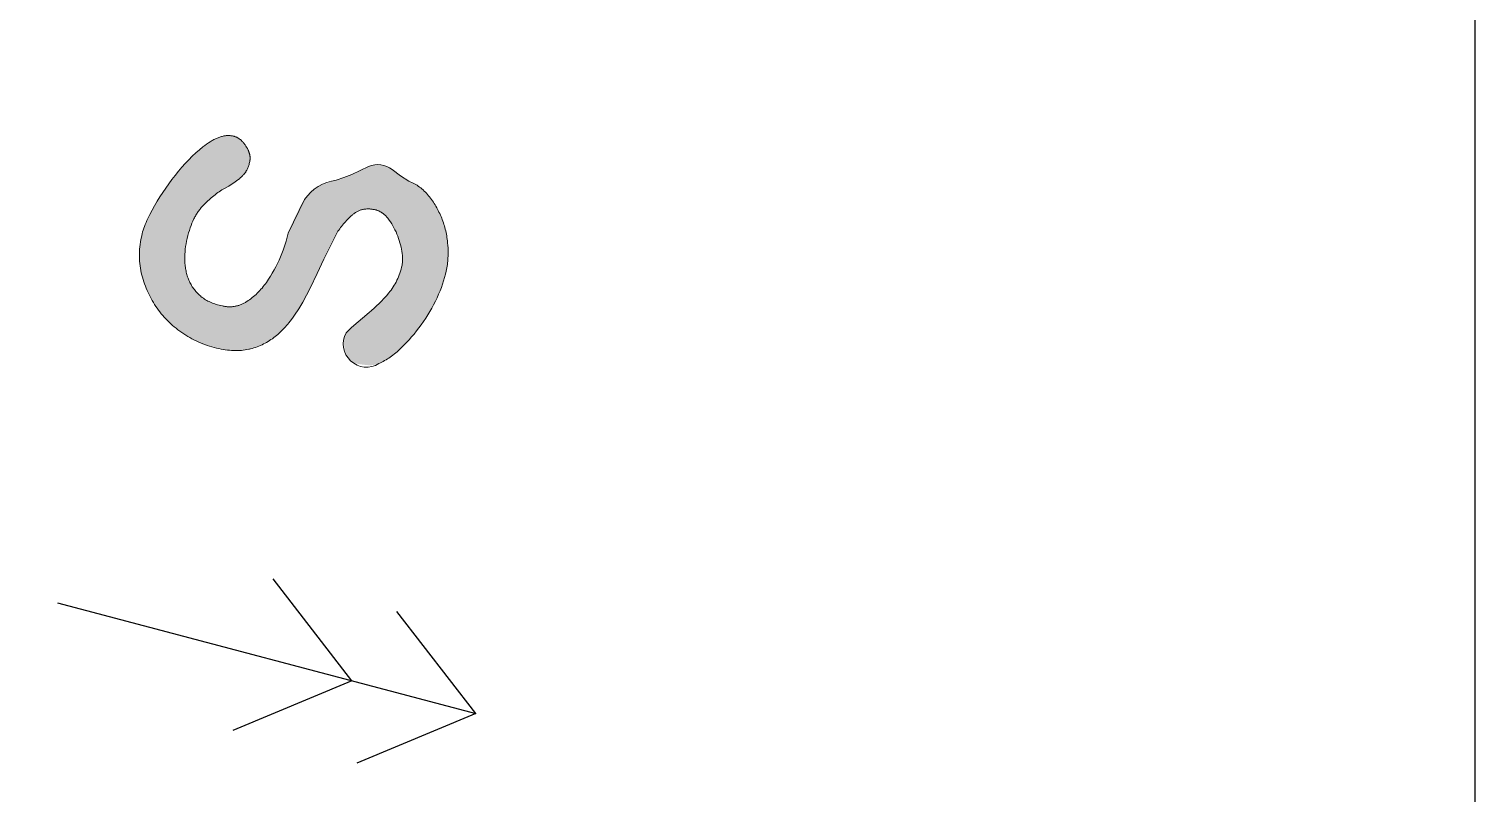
# Model space of a CAD drawing. Header units: millimetres. Extents: x 0 to 771, y -1 to 432.
# Drawn here: x 427.25 to 452.95, y 79.05 to 92.63 of the extents above; entities that cross this region are included whole.
import ezdxf

# ---------------------------------------------------------------- set-up
doc = ezdxf.new("R2010")
doc.units = ezdxf.units.MM
doc.header["$MEASUREMENT"] = 0
doc.layers.add('DEFAULT', color=4, linetype='Continuous', true_color=0x00ffff)
doc.layers.add('LAYER E', color=7, linetype='Continuous', true_color=0x000000)

msp = doc.modelspace()

# ---------------------------------------------------------------- hatches: boundary and pattern name
at = {"layer": 'DEFAULT', "true_color": 0x000000, "extrusion": (0, 0, -1)}
msp.add_hatch(color=178, dxfattribs=at).paths.add_polyline_path([(-429.998, 87.205), (-429.962, 87.229), (-429.928, 87.254), (-429.894, 87.279), (-429.861, 87.305), (-429.829, 87.331), (-429.798, 87.358), (-429.767, 87.386), (-429.737, 87.414), (-429.708, 87.443), (-429.68, 87.472), (-429.652, 87.502), (-429.625, 87.533), (-429.599, 87.564), (-429.574, 87.596), (-429.549, 87.628), (-429.525, 87.661), (-429.502, 87.695), (-429.48, 87.729), (-429.459, 87.763), (-429.438, 87.798), (-429.418, 87.834), (-429.399, 87.869), (-429.381, 87.906), (-429.363, 87.942), (-429.347, 87.98), (-429.331, 88.017), (-429.316, 88.055), (-429.302, 88.094), (-429.289, 88.133), (-429.276, 88.172), (-429.264, 88.212), (-429.254, 88.252), (-429.244, 88.293), (-429.235, 88.333), (-429.228, 88.374), (-429.222, 88.416), (-429.217, 88.457), (-429.213, 88.499), (-429.211, 88.541), (-429.209, 88.583), (-429.209, 88.625), (-429.211, 88.668), (-429.213, 88.71), (-429.217, 88.753), (-429.222, 88.797), (-429.228, 88.84), (-429.236, 88.883), (-429.245, 88.927), (-429.252, 88.957), (-429.259, 88.987), (-429.268, 89.018), (-429.278, 89.05), (-429.289, 89.082), (-429.301, 89.115), (-429.314, 89.149), (-429.328, 89.183), (-429.344, 89.219), (-429.36, 89.254), (-429.396, 89.328), (-429.435, 89.404), (-429.48, 89.483), (-429.527, 89.563), (-429.576, 89.642), (-429.626, 89.72), (-429.678, 89.797), (-429.732, 89.874), (-429.788, 89.949), (-429.845, 90.023), (-429.905, 90.097), (-429.965, 90.168), (-430.026, 90.236), (-430.087, 90.301), (-430.149, 90.363), (-430.212, 90.421), (-430.276, 90.477), (-430.34, 90.529), (-430.372, 90.553), (-430.405, 90.578), (-430.437, 90.6), (-430.469, 90.621), (-430.485, 90.631), (-430.501, 90.64), (-430.517, 90.649), (-430.532, 90.658), (-430.548, 90.665), (-430.563, 90.673), (-430.578, 90.68), (-430.594, 90.687), (-430.609, 90.693), (-430.624, 90.698), (-430.638, 90.703), (-430.653, 90.708), (-430.668, 90.712), (-430.683, 90.716), (-430.697, 90.72), (-430.711, 90.723), (-430.726, 90.725), (-430.74, 90.727), (-430.754, 90.729), (-430.768, 90.73), (-430.782, 90.73), (-430.796, 90.73), (-430.809, 90.73), (-430.823, 90.729), (-430.837, 90.728), (-430.85, 90.726), (-430.863, 90.724), (-430.877, 90.722), (-430.885, 90.72), (-430.893, 90.718), (-430.9, 90.716), (-430.908, 90.713), (-430.916, 90.71), (-430.924, 90.707), (-430.931, 90.704), (-430.939, 90.7), (-430.946, 90.697), (-430.954, 90.693), (-430.961, 90.688), (-430.969, 90.684), (-430.976, 90.679), (-430.983, 90.674), (-430.99, 90.669), (-430.997, 90.664), (-431.004, 90.658), (-431.011, 90.652), (-431.018, 90.646), (-431.025, 90.64), (-431.032, 90.633), (-431.039, 90.626), (-431.045, 90.619), (-431.052, 90.612), (-431.058, 90.604), (-431.065, 90.597), (-431.071, 90.589), (-431.077, 90.58), (-431.084, 90.572), (-431.09, 90.563), (-431.102, 90.545), (-431.114, 90.526), (-431.119, 90.517), (-431.124, 90.508), (-431.129, 90.499), (-431.134, 90.49), (-431.139, 90.481), (-431.143, 90.472), (-431.147, 90.463), (-431.151, 90.454), (-431.154, 90.445), (-431.157, 90.436), (-431.16, 90.427), (-431.163, 90.418), (-431.166, 90.41), (-431.168, 90.401), (-431.17, 90.392), (-431.172, 90.384), (-431.173, 90.375), (-431.175, 90.366), (-431.176, 90.358), (-431.176, 90.349), (-431.177, 90.341), (-431.177, 90.333), (-431.177, 90.324), (-431.177, 90.316), (-431.177, 90.308), (-431.176, 90.299), (-431.175, 90.291), (-431.174, 90.283), (-431.173, 90.275), (-431.171, 90.267), (-431.167, 90.25), (-431.163, 90.233), (-431.159, 90.216), (-431.154, 90.2), (-431.148, 90.185), (-431.143, 90.17), (-431.137, 90.155), (-431.131, 90.141), (-431.124, 90.127), (-431.117, 90.114), (-431.114, 90.108), (-431.11, 90.101), (-431.106, 90.095), (-431.102, 90.089), (-431.099, 90.083), (-431.095, 90.077), (-431.09, 90.071), (-431.086, 90.066), (-431.082, 90.06), (-431.078, 90.055), (-431.073, 90.049), (-431.069, 90.044), (-431.06, 90.034), (-431.05, 90.024), (-431.04, 90.013), (-431.03, 90.003), (-431.019, 89.993), (-431.008, 89.983), (-430.986, 89.964), (-430.962, 89.944), (-430.936, 89.925), (-430.91, 89.906), (-430.797, 89.833), (-430.786, 89.826), (-430.775, 89.819), (-430.763, 89.812), (-430.751, 89.806), (-430.739, 89.799), (-430.726, 89.793), (-430.7, 89.78), (-430.675, 89.765), (-430.651, 89.749), (-430.627, 89.733), (-430.603, 89.716), (-430.579, 89.699), (-430.555, 89.68), (-430.531, 89.661), (-430.507, 89.642), (-430.483, 89.622), (-430.46, 89.601), (-430.413, 89.558), (-430.366, 89.512), (-430.32, 89.463), (-430.309, 89.45), (-430.298, 89.437), (-430.287, 89.424), (-430.276, 89.41), (-430.265, 89.395), (-430.255, 89.381), (-430.245, 89.366), (-430.234, 89.35), (-430.225, 89.334), (-430.215, 89.318), (-430.205, 89.301), (-430.196, 89.284), (-430.187, 89.266), (-430.178, 89.248), (-430.161, 89.211), (-430.144, 89.172), (-430.128, 89.131), (-430.113, 89.089), (-430.099, 89.045), (-430.085, 89), (-430.073, 88.953), (-430.061, 88.904), (-430.049, 88.853), (-430.04, 88.807), (-430.032, 88.76), (-430.026, 88.713), (-430.022, 88.667), (-430.019, 88.62), (-430.017, 88.573), (-430.017, 88.527), (-430.019, 88.48), (-430.02, 88.457), (-430.022, 88.435), (-430.024, 88.412), (-430.027, 88.389), (-430.03, 88.367), (-430.034, 88.345), (-430.039, 88.324), (-430.043, 88.302), (-430.049, 88.281), (-430.054, 88.26), (-430.061, 88.239), (-430.067, 88.219), (-430.074, 88.198), (-430.082, 88.178), (-430.09, 88.159), (-430.099, 88.139), (-430.108, 88.12), (-430.118, 88.101), (-430.128, 88.082), (-430.138, 88.064), (-430.15, 88.045), (-430.162, 88.028), (-430.174, 88.01), (-430.187, 87.993), (-430.2, 87.976), (-430.214, 87.96), (-430.229, 87.944), (-430.244, 87.928), (-430.26, 87.912), (-430.276, 87.897), (-430.293, 87.882), (-430.31, 87.867), (-430.319, 87.86), (-430.328, 87.853), (-430.337, 87.846), (-430.347, 87.839), (-430.356, 87.833), (-430.366, 87.826), (-430.386, 87.814), (-430.407, 87.801), (-430.429, 87.79), (-430.451, 87.779), (-430.474, 87.768), (-430.498, 87.758), (-430.522, 87.748), (-430.548, 87.739), (-430.574, 87.731), (-430.6, 87.723), (-430.628, 87.715), (-430.656, 87.708), (-430.685, 87.702), (-430.7, 87.699), (-430.714, 87.696), (-430.729, 87.694), (-430.743, 87.692), (-430.757, 87.69), (-430.772, 87.689), (-430.786, 87.688), (-430.8, 87.688), (-430.814, 87.688), (-430.828, 87.688), (-430.842, 87.688), (-430.856, 87.689), (-430.869, 87.69), (-430.883, 87.692), (-430.897, 87.694), (-430.91, 87.696), (-430.924, 87.699), (-430.937, 87.702), (-430.951, 87.705), (-430.964, 87.709), (-430.977, 87.713), (-430.99, 87.717), (-431.003, 87.722), (-431.016, 87.727), (-431.029, 87.733), (-431.042, 87.738), (-431.055, 87.745), (-431.068, 87.751), (-431.081, 87.758), (-431.093, 87.765), (-431.106, 87.773), (-431.118, 87.781), (-431.143, 87.797), (-431.167, 87.814), (-431.191, 87.832), (-431.215, 87.85), (-431.238, 87.869), (-431.26, 87.889), (-431.283, 87.909), (-431.305, 87.931), (-431.326, 87.952), (-431.348, 87.975), (-431.368, 87.998), (-431.389, 88.021), (-431.409, 88.046), (-431.428, 88.07), (-431.448, 88.096), (-431.467, 88.122), (-431.503, 88.176), (-431.538, 88.231), (-431.572, 88.286), (-431.604, 88.343), (-431.634, 88.4), (-431.663, 88.458), (-431.691, 88.517), (-431.717, 88.577), (-431.763, 88.694), (-431.783, 88.749), (-431.802, 88.802), (-431.818, 88.854), (-431.832, 88.903), (-431.844, 88.95), (-431.855, 88.994), (-431.856, 88.999), (-431.857, 89.004), (-431.859, 89.009), (-431.86, 89.015), (-431.864, 89.028), (-431.87, 89.042), (-431.882, 89.075), (-431.899, 89.114), (-431.98, 89.292), (-432.066, 89.47), (-432.087, 89.509), (-432.097, 89.526), (-432.106, 89.542), (-432.116, 89.557), (-432.125, 89.571), (-432.133, 89.583), (-432.138, 89.589), (-432.142, 89.595), (-432.158, 89.617), (-432.173, 89.638), (-432.189, 89.658), (-432.204, 89.677), (-432.22, 89.695), (-432.236, 89.713), (-432.251, 89.729), (-432.267, 89.744), (-432.275, 89.751), (-432.283, 89.758), (-432.291, 89.765), (-432.299, 89.771), (-432.307, 89.777), (-432.315, 89.783), (-432.322, 89.789), (-432.33, 89.794), (-432.338, 89.799), (-432.346, 89.804), (-432.354, 89.809), (-432.362, 89.813), (-432.37, 89.817), (-432.378, 89.821), (-432.386, 89.825), (-432.394, 89.828), (-432.461, 89.855), (-432.536, 89.882), (-432.617, 89.911), (-432.843, 89.984), (-432.861, 89.989), (-432.879, 89.995), (-432.897, 90.001), (-432.914, 90.008), (-432.932, 90.015), (-432.949, 90.023), (-432.967, 90.031), (-433.284, 90.183), (-433.296, 90.19), (-433.303, 90.193), (-433.309, 90.195), (-433.315, 90.198), (-433.322, 90.2), (-433.329, 90.202), (-433.335, 90.205), (-433.342, 90.206), (-433.349, 90.208), (-433.356, 90.21), (-433.363, 90.211), (-433.37, 90.212), (-433.377, 90.214), (-433.384, 90.215), (-433.392, 90.215), (-433.399, 90.216), (-433.407, 90.216), (-433.415, 90.217), (-433.422, 90.217), (-433.43, 90.217), (-433.438, 90.217), (-433.446, 90.216), (-433.454, 90.216), (-433.462, 90.215), (-433.47, 90.214), (-433.479, 90.213), (-433.487, 90.212), (-433.504, 90.209), (-433.522, 90.206), (-433.536, 90.203), (-433.55, 90.199), (-433.564, 90.196), (-433.577, 90.192), (-433.589, 90.187), (-433.602, 90.183), (-433.613, 90.178), (-433.625, 90.173), (-433.636, 90.168), (-433.641, 90.166), (-433.646, 90.163), (-433.651, 90.16), (-433.656, 90.157), (-433.661, 90.154), (-433.666, 90.151), (-433.671, 90.148), (-433.675, 90.145), (-433.68, 90.142), (-433.684, 90.139), (-433.688, 90.135), (-433.692, 90.132), (-433.696, 90.129), (-433.7, 90.125), (-433.716, 90.111), (-433.732, 90.097), (-433.75, 90.083), (-433.768, 90.069), (-433.787, 90.056), (-433.806, 90.042), (-433.827, 90.028), (-433.848, 90.014), (-433.855, 90.006), (-433.863, 89.999), (-433.871, 89.992), (-433.879, 89.986), (-433.887, 89.98), (-433.895, 89.974), (-433.903, 89.969), (-433.911, 89.964), (-433.919, 89.959), (-433.928, 89.954), (-433.949, 89.943), (-433.973, 89.932), (-433.999, 89.92), (-434.024, 89.91), (-434.049, 89.899), (-434.074, 89.887), (-434.097, 89.874), (-434.121, 89.861), (-434.144, 89.847), (-434.166, 89.832), (-434.188, 89.816), (-434.21, 89.799), (-434.231, 89.782), (-434.252, 89.764), (-434.272, 89.745), (-434.292, 89.726), (-434.311, 89.705), (-434.33, 89.684), (-434.348, 89.662), (-434.366, 89.64), (-434.384, 89.617), (-434.401, 89.594), (-434.417, 89.571), (-434.434, 89.547), (-434.449, 89.523), (-434.465, 89.498), (-434.479, 89.474), (-434.494, 89.449), (-434.508, 89.423), (-434.521, 89.397), (-434.534, 89.371), (-434.547, 89.345), (-434.559, 89.318), (-434.57, 89.291), (-434.582, 89.264), (-434.592, 89.236), (-434.602, 89.208), (-434.612, 89.18), (-434.621, 89.152), (-434.63, 89.124), (-434.638, 89.095), (-434.645, 89.066), (-434.653, 89.037), (-434.659, 89.008), (-434.665, 88.979), (-434.671, 88.949), (-434.676, 88.92), (-434.68, 88.89), (-434.684, 88.86), (-434.688, 88.83), (-434.693, 88.769), (-434.695, 88.739), (-434.696, 88.709), (-434.697, 88.678), (-434.697, 88.648), (-434.697, 88.618), (-434.696, 88.588), (-434.694, 88.559), (-434.692, 88.529), (-434.69, 88.499), (-434.686, 88.469), (-434.683, 88.44), (-434.678, 88.41), (-434.674, 88.381), (-434.668, 88.351), (-434.662, 88.322), (-434.649, 88.266), (-434.634, 88.209), (-434.617, 88.151), (-434.598, 88.092), (-434.576, 88.033), (-434.553, 87.972), (-434.527, 87.911), (-434.5, 87.848), (-434.47, 87.786), (-434.439, 87.724), (-434.407, 87.663), (-434.372, 87.603), (-434.337, 87.544), (-434.299, 87.485), (-434.26, 87.427), (-434.22, 87.369), (-434.178, 87.313), (-434.136, 87.258), (-434.092, 87.204), (-434.048, 87.152), (-434.003, 87.101), (-433.957, 87.051), (-433.91, 87.003), (-433.862, 86.956), (-433.838, 86.933), (-433.814, 86.911), (-433.79, 86.89), (-433.765, 86.869), (-433.741, 86.849), (-433.716, 86.83), (-433.692, 86.812), (-433.667, 86.794), (-433.642, 86.777), (-433.618, 86.761), (-433.593, 86.746), (-433.568, 86.731), (-433.542, 86.717), (-433.517, 86.704), (-433.492, 86.691), (-433.467, 86.679), (-433.453, 86.675), (-433.44, 86.67), (-433.427, 86.667), (-433.413, 86.663), (-433.4, 86.66), (-433.387, 86.657), (-433.373, 86.655), (-433.36, 86.653), (-433.347, 86.652), (-433.333, 86.65), (-433.32, 86.65), (-433.306, 86.649), (-433.293, 86.649), (-433.28, 86.65), (-433.266, 86.65), (-433.253, 86.652), (-433.199, 86.658), (-433.145, 86.665), (-433.092, 86.674), (-433.039, 86.685), (-433.036, 86.685), (-433.033, 86.686), (-433.03, 86.687), (-433.028, 86.688), (-433.025, 86.689), (-433.022, 86.69), (-433.019, 86.691), (-433.016, 86.692), (-433.013, 86.693), (-433.011, 86.694), (-433.008, 86.695), (-433.005, 86.697), (-433.002, 86.698), (-433, 86.7), (-432.997, 86.701), (-432.994, 86.703), (-432.992, 86.704), (-432.989, 86.706), (-432.986, 86.708), (-432.984, 86.71), (-432.981, 86.712), (-432.979, 86.714), (-432.976, 86.716), (-432.974, 86.718), (-432.969, 86.722), (-432.964, 86.727), (-432.959, 86.732), (-432.954, 86.737), (-432.949, 86.742), (-432.944, 86.748), (-432.94, 86.753), (-432.935, 86.76), (-432.931, 86.766), (-432.926, 86.773), (-432.922, 86.779), (-432.917, 86.787), (-432.913, 86.794), (-432.909, 86.801), (-432.905, 86.809), (-432.901, 86.817), (-432.897, 86.826), (-432.893, 86.834), (-432.885, 86.852), (-432.882, 86.862), (-432.878, 86.871), (-432.875, 86.88), (-432.872, 86.889), (-432.869, 86.899), (-432.866, 86.908), (-432.863, 86.918), (-432.861, 86.927), (-432.859, 86.937), (-432.857, 86.946), (-432.855, 86.956), (-432.853, 86.965), (-432.852, 86.975), (-432.851, 86.985), (-432.85, 86.994), (-432.849, 87.004), (-432.848, 87.014), (-432.848, 87.024), (-432.847, 87.033), (-432.847, 87.043), (-432.847, 87.053), (-432.847, 87.063), (-432.848, 87.073), (-432.848, 87.083), (-432.849, 87.093), (-432.85, 87.103), (-432.851, 87.113), (-432.853, 87.123), (-432.856, 87.143), (-432.86, 87.164), (-432.861, 87.167), (-432.861, 87.17), (-432.862, 87.173), (-432.863, 87.177), (-432.865, 87.18), (-432.866, 87.184), (-432.867, 87.187), (-432.869, 87.191), (-432.872, 87.199), (-432.876, 87.208), (-432.881, 87.216), (-432.887, 87.228), (-432.888, 87.231), (-432.89, 87.233), (-432.891, 87.236), (-432.893, 87.238), (-432.895, 87.241), (-432.897, 87.244), (-432.899, 87.246), (-432.903, 87.252), (-432.908, 87.257), (-432.913, 87.263), (-432.919, 87.269), (-432.925, 87.275), (-432.932, 87.281), (-432.946, 87.294), (-432.962, 87.308), (-433.293, 87.586), (-433.337, 87.623), (-433.381, 87.662), (-433.425, 87.703), (-433.469, 87.746), (-433.513, 87.79), (-433.556, 87.836), (-433.599, 87.884), (-433.642, 87.934), (-433.663, 87.959), (-433.684, 87.985), (-433.703, 88.012), (-433.721, 88.04), (-433.739, 88.069), (-433.756, 88.098), (-433.772, 88.128), (-433.787, 88.158), (-433.801, 88.19), (-433.815, 88.222), (-433.827, 88.254), (-433.839, 88.288), (-433.849, 88.322), (-433.859, 88.357), (-433.869, 88.392), (-433.877, 88.428), (-433.879, 88.44), (-433.881, 88.453), (-433.883, 88.466), (-433.884, 88.479), (-433.885, 88.493), (-433.886, 88.507), (-433.886, 88.521), (-433.886, 88.537), (-433.886, 88.552), (-433.885, 88.568), (-433.884, 88.585), (-433.883, 88.602), (-433.879, 88.637), (-433.874, 88.674), (-433.868, 88.712), (-433.86, 88.75), (-433.851, 88.788), (-433.841, 88.826), (-433.829, 88.865), (-433.816, 88.903), (-433.802, 88.942), (-433.786, 88.98), (-433.77, 89.019), (-433.752, 89.056), (-433.733, 89.092), (-433.714, 89.127), (-433.693, 89.162), (-433.672, 89.195), (-433.649, 89.228), (-433.626, 89.26), (-433.62, 89.267), (-433.613, 89.275), (-433.607, 89.282), (-433.601, 89.289), (-433.595, 89.296), (-433.588, 89.303), (-433.581, 89.31), (-433.575, 89.316), (-433.568, 89.322), (-433.561, 89.328), (-433.554, 89.334), (-433.547, 89.34), (-433.54, 89.345), (-433.533, 89.35), (-433.526, 89.356), (-433.519, 89.36), (-433.511, 89.365), (-433.504, 89.37), (-433.496, 89.374), (-433.488, 89.378), (-433.481, 89.382), (-433.473, 89.386), (-433.465, 89.39), (-433.457, 89.393), (-433.449, 89.396), (-433.44, 89.399), (-433.432, 89.402), (-433.424, 89.405), (-433.415, 89.408), (-433.407, 89.41), (-433.398, 89.412), (-433.389, 89.414), (-433.375, 89.417), (-433.36, 89.419), (-433.346, 89.422), (-433.332, 89.423), (-433.318, 89.425), (-433.304, 89.426), (-433.29, 89.426), (-433.276, 89.427), (-433.263, 89.426), (-433.249, 89.426), (-433.236, 89.425), (-433.223, 89.424), (-433.21, 89.422), (-433.197, 89.42), (-433.184, 89.417), (-433.172, 89.414), (-433.159, 89.411), (-433.147, 89.408), (-433.135, 89.403), (-433.123, 89.399), (-433.111, 89.394), (-433.099, 89.389), (-433.087, 89.383), (-433.076, 89.377), (-433.065, 89.371), (-433.053, 89.364), (-433.042, 89.357), (-433.031, 89.35), (-433.02, 89.342), (-433.01, 89.334), (-432.999, 89.325), (-432.989, 89.316), (-432.968, 89.297), (-432.948, 89.278), (-432.928, 89.259), (-432.909, 89.24), (-432.89, 89.22), (-432.871, 89.2), (-432.853, 89.179), (-432.836, 89.159), (-432.819, 89.138), (-432.802, 89.117), (-432.785, 89.095), (-432.769, 89.073), (-432.754, 89.051), (-432.739, 89.029), (-432.724, 89.006), (-432.71, 88.984), (-432.681, 88.934), (-432.652, 88.882), (-432.596, 88.774), (-432.54, 88.658), (-432.485, 88.536), (-432.371, 88.28), (-432.246, 88.017), (-432.181, 87.892), (-432.112, 87.77), (-432.041, 87.652), (-431.966, 87.538), (-431.928, 87.483), (-431.888, 87.43), (-431.867, 87.405), (-431.847, 87.38), (-431.826, 87.355), (-431.804, 87.331), (-431.783, 87.308), (-431.761, 87.285), (-431.738, 87.262), (-431.716, 87.241), (-431.693, 87.219), (-431.669, 87.198), (-431.646, 87.178), (-431.622, 87.159), (-431.598, 87.14), (-431.573, 87.121), (-431.548, 87.104), (-431.523, 87.087), (-431.497, 87.071), (-431.47, 87.055), (-431.444, 87.041), (-431.416, 87.027), (-431.389, 87.013), (-431.361, 87.001), (-431.332, 86.989), (-431.303, 86.978), (-431.274, 86.967), (-431.244, 86.957), (-431.214, 86.948), (-431.184, 86.94), (-431.168, 86.936), (-431.152, 86.933), (-431.121, 86.926), (-431.089, 86.921), (-431.056, 86.916), (-431.023, 86.913), (-430.989, 86.911), (-430.955, 86.909), (-430.92, 86.909), (-430.884, 86.91), (-430.848, 86.912), (-430.812, 86.914), (-430.775, 86.918), (-430.737, 86.923), (-430.699, 86.929), (-430.661, 86.936), (-430.621, 86.944), (-430.579, 86.953), (-430.537, 86.964), (-430.496, 86.975), (-430.455, 86.987), (-430.414, 87), (-430.374, 87.015), (-430.335, 87.03), (-430.295, 87.045), (-430.257, 87.062), (-430.218, 87.08), (-430.18, 87.099), (-430.143, 87.118), (-430.106, 87.139), (-430.069, 87.16), (-430.033, 87.182)], flags=0)

# ---------------------------------------------------------------- linework, layer by layer
at = {"layer": 'DEFAULT', "color": 3, "true_color": 0x00ff00}
for p, q in [((432.987, 81.041), (431.586, 82.854)), ((427.755, 82.427), (435.187, 80.459)), ((435.187, 80.459), (433.787, 82.271)), ((432.987, 81.041), (430.872, 80.16)), ((435.187, 80.459), (433.073, 79.577))]:
    msp.add_line(p, q, dxfattribs=at)
at = {"layer": 'DEFAULT', "color": 178, "lineweight": 0, "true_color": 0x000000}
msp.add_lwpolyline([(429.998, 87.205), (429.962, 87.229), (429.928, 87.254), (429.894, 87.279), (429.861, 87.305), (429.829, 87.331), (429.798, 87.358), (429.767, 87.386), (429.737, 87.414), (429.708, 87.443), (429.68, 87.472), (429.652, 87.502), (429.625, 87.533), (429.599, 87.564), (429.574, 87.596), (429.549, 87.628), (429.525, 87.661), (429.502, 87.695), (429.48, 87.729), (429.459, 87.763), (429.438, 87.798), (429.418, 87.834), (429.399, 87.869), (429.381, 87.906), (429.363, 87.942), (429.347, 87.98), (429.331, 88.017), (429.316, 88.055), (429.302, 88.094), (429.289, 88.133), (429.276, 88.172), (429.264, 88.212), (429.254, 88.252), (429.244, 88.293), (429.235, 88.333), (429.228, 88.374), (429.222, 88.416), (429.217, 88.457), (429.213, 88.499), (429.211, 88.541), (429.209, 88.583), (429.209, 88.625), (429.211, 88.668), (429.213, 88.71), (429.217, 88.753), (429.222, 88.797), (429.228, 88.84), (429.236, 88.883), (429.245, 88.927), (429.252, 88.957), (429.259, 88.987), (429.268, 89.018), (429.278, 89.05), (429.289, 89.082), (429.301, 89.115), (429.314, 89.149), (429.328, 89.183), (429.344, 89.219), (429.36, 89.254), (429.396, 89.328), (429.435, 89.404), (429.48, 89.483), (429.527, 89.563), (429.576, 89.642), (429.626, 89.72), (429.678, 89.797), (429.732, 89.874), (429.788, 89.949), (429.845, 90.023), (429.905, 90.097), (429.965, 90.168), (430.026, 90.236), (430.087, 90.301), (430.149, 90.363), (430.212, 90.421), (430.276, 90.477), (430.34, 90.529), (430.372, 90.553), (430.405, 90.578), (430.437, 90.6), (430.469, 90.621), (430.485, 90.631), (430.501, 90.64), (430.517, 90.649), (430.532, 90.658), (430.548, 90.665), (430.563, 90.673), (430.578, 90.68), (430.594, 90.687), (430.609, 90.693), (430.624, 90.698), (430.638, 90.703), (430.653, 90.708), (430.668, 90.712), (430.683, 90.716), (430.697, 90.72), (430.711, 90.723), (430.726, 90.725), (430.74, 90.727), (430.754, 90.729), (430.768, 90.73), (430.782, 90.73), (430.796, 90.73), (430.809, 90.73), (430.823, 90.729), (430.837, 90.728), (430.85, 90.726), (430.863, 90.724), (430.877, 90.722), (430.885, 90.72), (430.893, 90.718), (430.9, 90.716), (430.908, 90.713), (430.916, 90.71), (430.924, 90.707), (430.931, 90.704), (430.939, 90.7), (430.946, 90.697), (430.954, 90.693), (430.961, 90.688), (430.969, 90.684), (430.976, 90.679), (430.983, 90.674), (430.99, 90.669), (430.997, 90.664), (431.004, 90.658), (431.011, 90.652), (431.018, 90.646), (431.025, 90.64), (431.032, 90.633), (431.039, 90.626), (431.045, 90.619), (431.052, 90.612), (431.058, 90.604), (431.065, 90.597), (431.071, 90.589), (431.077, 90.58), (431.084, 90.572), (431.09, 90.563), (431.102, 90.545), (431.114, 90.526), (431.119, 90.517), (431.124, 90.508), (431.129, 90.499), (431.134, 90.49), (431.139, 90.481), (431.143, 90.472), (431.147, 90.463), (431.151, 90.454), (431.154, 90.445), (431.157, 90.436), (431.16, 90.427), (431.163, 90.418), (431.166, 90.41), (431.168, 90.401), (431.17, 90.392), (431.172, 90.384), (431.173, 90.375), (431.175, 90.366), (431.176, 90.358), (431.176, 90.349), (431.177, 90.341), (431.177, 90.333), (431.177, 90.324), (431.177, 90.316), (431.177, 90.308), (431.176, 90.299), (431.175, 90.291), (431.174, 90.283), (431.173, 90.275), (431.171, 90.267), (431.167, 90.25), (431.163, 90.233), (431.159, 90.216), (431.154, 90.2), (431.148, 90.185), (431.143, 90.17), (431.137, 90.155), (431.131, 90.141), (431.124, 90.127), (431.117, 90.114), (431.114, 90.108), (431.11, 90.101), (431.106, 90.095), (431.102, 90.089), (431.099, 90.083), (431.095, 90.077), (431.09, 90.071), (431.086, 90.066), (431.082, 90.06), (431.078, 90.055), (431.073, 90.049), (431.069, 90.044), (431.06, 90.034), (431.05, 90.024), (431.04, 90.013), (431.03, 90.003), (431.019, 89.993), (431.008, 89.983), (430.986, 89.964), (430.962, 89.944), (430.936, 89.925), (430.91, 89.906), (430.797, 89.833), (430.7, 89.78), (430.675, 89.765), (430.651, 89.749), (430.627, 89.733), (430.603, 89.716), (430.579, 89.699), (430.555, 89.68), (430.531, 89.661), (430.507, 89.642), (430.483, 89.622), (430.46, 89.601), (430.413, 89.558), (430.366, 89.512), (430.32, 89.463), (430.309, 89.45), (430.298, 89.437), (430.287, 89.424), (430.276, 89.41), (430.265, 89.395), (430.255, 89.381), (430.245, 89.366), (430.234, 89.35), (430.225, 89.334), (430.215, 89.318), (430.205, 89.301), (430.196, 89.284), (430.187, 89.266), (430.178, 89.248), (430.161, 89.211), (430.144, 89.172), (430.128, 89.131), (430.113, 89.089), (430.099, 89.045), (430.085, 89), (430.073, 88.953), (430.061, 88.904), (430.049, 88.853), (430.04, 88.807), (430.032, 88.76), (430.026, 88.713), (430.022, 88.667), (430.019, 88.62), (430.017, 88.573), (430.017, 88.527), (430.019, 88.48), (430.02, 88.457), (430.022, 88.435), (430.024, 88.412), (430.027, 88.389), (430.03, 88.367), (430.034, 88.345), (430.039, 88.324), (430.043, 88.302), (430.049, 88.281), (430.054, 88.26), (430.061, 88.239), (430.067, 88.219), (430.074, 88.198), (430.082, 88.178), (430.09, 88.159), (430.099, 88.139), (430.108, 88.12), (430.118, 88.101), (430.128, 88.082), (430.138, 88.064), (430.15, 88.045), (430.162, 88.028), (430.174, 88.01), (430.187, 87.993), (430.2, 87.976), (430.214, 87.96), (430.229, 87.944), (430.244, 87.928), (430.26, 87.912), (430.276, 87.897), (430.293, 87.882), (430.31, 87.867), (430.319, 87.86), (430.328, 87.853), (430.337, 87.846), (430.347, 87.839), (430.356, 87.833), (430.366, 87.826), (430.386, 87.814), (430.407, 87.801), (430.429, 87.79), (430.451, 87.779), (430.474, 87.768), (430.498, 87.758), (430.522, 87.748), (430.548, 87.739), (430.574, 87.731), (430.6, 87.723), (430.628, 87.715), (430.656, 87.708), (430.685, 87.702), (430.7, 87.699), (430.714, 87.696), (430.729, 87.694), (430.743, 87.692), (430.757, 87.69), (430.772, 87.689), (430.786, 87.688), (430.8, 87.688), (430.814, 87.688), (430.828, 87.688), (430.842, 87.688), (430.856, 87.689), (430.869, 87.69), (430.883, 87.692), (430.897, 87.694), (430.91, 87.696), (430.924, 87.699), (430.937, 87.702), (430.951, 87.705), (430.964, 87.709), (430.977, 87.713), (430.99, 87.717), (431.003, 87.722), (431.016, 87.727), (431.029, 87.733), (431.042, 87.738), (431.055, 87.745), (431.068, 87.751), (431.081, 87.758), (431.093, 87.765), (431.106, 87.773), (431.118, 87.781), (431.143, 87.797), (431.167, 87.814), (431.191, 87.832), (431.215, 87.85), (431.238, 87.869), (431.26, 87.889), (431.283, 87.909), (431.305, 87.931), (431.326, 87.952), (431.348, 87.975), (431.368, 87.998), (431.389, 88.021), (431.409, 88.046), (431.428, 88.07), (431.448, 88.096), (431.467, 88.122), (431.503, 88.176), (431.538, 88.231), (431.572, 88.286), (431.604, 88.343), (431.634, 88.4), (431.663, 88.458), (431.691, 88.517), (431.717, 88.577), (431.763, 88.694), (431.783, 88.749), (431.802, 88.802), (431.818, 88.854), (431.832, 88.903), (431.844, 88.95), (431.855, 88.994), (432.142, 89.595, -0.205364), (432.705, 89.939), (432.843, 89.984), (432.984, 90.039), (433.284, 90.183, -0.266229), (433.7, 90.125), (433.848, 90.014), (433.999, 89.92), (434.024, 89.91), (434.049, 89.899), (434.074, 89.887), (434.097, 89.874), (434.121, 89.861), (434.144, 89.847), (434.166, 89.832), (434.188, 89.816), (434.21, 89.799), (434.231, 89.782), (434.252, 89.764), (434.272, 89.745), (434.292, 89.726), (434.311, 89.705), (434.33, 89.684), (434.348, 89.662), (434.366, 89.64), (434.384, 89.617), (434.401, 89.594), (434.417, 89.571), (434.434, 89.547), (434.449, 89.523), (434.465, 89.498), (434.479, 89.474), (434.494, 89.449), (434.508, 89.423), (434.521, 89.397), (434.534, 89.371), (434.547, 89.345), (434.559, 89.318), (434.57, 89.291), (434.582, 89.264), (434.592, 89.236), (434.602, 89.208), (434.612, 89.18), (434.621, 89.152), (434.63, 89.124), (434.638, 89.095), (434.645, 89.066), (434.653, 89.037), (434.659, 89.008), (434.665, 88.979), (434.671, 88.949), (434.676, 88.92), (434.68, 88.89), (434.684, 88.86), (434.688, 88.83), (434.693, 88.769), (434.695, 88.739), (434.696, 88.709), (434.697, 88.678), (434.697, 88.648), (434.697, 88.618), (434.696, 88.588), (434.694, 88.559), (434.692, 88.529), (434.69, 88.499), (434.686, 88.469), (434.683, 88.44), (434.678, 88.41), (434.674, 88.381), (434.668, 88.351), (434.662, 88.322), (434.649, 88.266), (434.634, 88.209), (434.617, 88.151), (434.598, 88.092), (434.576, 88.033), (434.553, 87.972), (434.527, 87.911), (434.5, 87.848), (434.47, 87.786), (434.439, 87.724), (434.407, 87.663), (434.372, 87.603), (434.337, 87.544), (434.299, 87.485), (434.26, 87.427), (434.22, 87.369), (434.178, 87.313), (434.136, 87.258), (434.092, 87.204), (434.048, 87.152), (434.003, 87.101), (433.957, 87.051), (433.91, 87.003), (433.862, 86.956), (433.838, 86.933), (433.814, 86.911), (433.79, 86.89), (433.765, 86.869), (433.741, 86.849), (433.716, 86.83), (433.692, 86.812), (433.667, 86.794), (433.642, 86.777), (433.618, 86.761), (433.593, 86.746), (433.568, 86.731), (433.542, 86.717), (433.517, 86.704), (433.492, 86.691), (433.467, 86.679, -0.776691), (432.885, 87.226), (432.979, 87.322), (433.293, 87.586), (433.337, 87.623), (433.381, 87.662), (433.425, 87.703), (433.469, 87.746), (433.513, 87.79), (433.556, 87.836), (433.599, 87.884), (433.642, 87.934), (433.663, 87.959), (433.684, 87.985), (433.703, 88.012), (433.721, 88.04), (433.739, 88.069), (433.756, 88.098), (433.772, 88.128), (433.787, 88.158), (433.801, 88.19), (433.815, 88.222), (433.827, 88.254), (433.839, 88.288), (433.849, 88.322), (433.859, 88.357), (433.869, 88.392), (433.877, 88.428), (433.879, 88.44), (433.881, 88.453), (433.883, 88.466), (433.884, 88.479), (433.885, 88.493), (433.886, 88.507), (433.886, 88.521), (433.886, 88.537), (433.886, 88.552), (433.885, 88.568), (433.884, 88.585), (433.883, 88.602), (433.879, 88.637), (433.874, 88.674), (433.868, 88.712), (433.86, 88.75), (433.851, 88.788), (433.841, 88.826), (433.829, 88.865), (433.816, 88.903), (433.802, 88.942), (433.786, 88.98), (433.77, 89.019), (433.752, 89.056), (433.733, 89.092), (433.714, 89.127), (433.693, 89.162), (433.672, 89.195), (433.649, 89.228), (433.626, 89.26), (433.62, 89.267), (433.613, 89.275), (433.607, 89.282), (433.601, 89.289), (433.595, 89.296), (433.588, 89.303), (433.581, 89.31), (433.575, 89.316), (433.568, 89.322), (433.561, 89.328), (433.554, 89.334), (433.547, 89.34), (433.54, 89.345), (433.533, 89.35), (433.526, 89.356), (433.519, 89.36), (433.511, 89.365), (433.504, 89.37), (433.496, 89.374), (433.488, 89.378), (433.481, 89.382), (433.473, 89.386), (433.465, 89.39), (433.457, 89.393), (433.449, 89.396), (433.44, 89.399), (433.432, 89.402), (433.424, 89.405), (433.415, 89.408), (433.407, 89.41), (433.398, 89.412), (433.389, 89.414), (433.375, 89.417), (433.36, 89.419), (433.346, 89.422), (433.332, 89.423), (433.318, 89.425), (433.304, 89.426), (433.29, 89.426), (433.276, 89.427), (433.263, 89.426), (433.249, 89.426), (433.236, 89.425), (433.223, 89.424), (433.21, 89.422), (433.197, 89.42), (433.184, 89.417), (433.172, 89.414), (433.159, 89.411), (433.147, 89.408), (433.135, 89.403), (433.123, 89.399), (433.111, 89.394), (433.099, 89.389), (433.087, 89.383), (433.076, 89.377), (433.065, 89.371), (433.053, 89.364), (433.042, 89.357), (433.031, 89.35), (433.02, 89.342), (433.01, 89.334), (432.999, 89.325), (432.989, 89.316), (432.968, 89.297), (432.948, 89.278), (432.928, 89.259), (432.909, 89.24), (432.89, 89.22), (432.871, 89.2), (432.853, 89.179), (432.836, 89.159), (432.819, 89.138), (432.802, 89.117), (432.785, 89.095), (432.769, 89.073), (432.754, 89.051), (432.739, 89.029), (432.724, 89.006), (432.71, 88.984), (432.485, 88.536), (432.371, 88.28), (432.246, 88.017), (432.181, 87.892), (432.112, 87.77), (432.041, 87.652), (431.966, 87.538), (431.928, 87.483), (431.888, 87.43), (431.867, 87.405), (431.847, 87.38), (431.826, 87.355), (431.804, 87.331), (431.783, 87.308), (431.761, 87.285), (431.738, 87.262), (431.716, 87.241), (431.693, 87.219), (431.669, 87.198), (431.646, 87.178), (431.622, 87.159), (431.598, 87.14), (431.573, 87.121), (431.548, 87.104), (431.523, 87.087), (431.497, 87.071), (431.47, 87.055), (431.444, 87.041), (431.416, 87.027), (431.389, 87.013), (431.361, 87.001), (431.332, 86.989), (431.303, 86.978), (431.274, 86.967), (431.244, 86.957), (431.214, 86.948), (431.184, 86.94), (431.168, 86.936), (431.152, 86.933), (431.121, 86.926), (431.089, 86.921), (431.056, 86.916), (431.023, 86.913), (430.989, 86.911), (430.955, 86.909), (430.92, 86.909), (430.884, 86.91), (430.848, 86.912), (430.812, 86.914), (430.775, 86.918), (430.737, 86.923), (430.699, 86.929), (430.661, 86.936), (430.621, 86.944), (430.579, 86.953), (430.537, 86.964), (430.496, 86.975), (430.455, 86.987), (430.414, 87), (430.374, 87.015), (430.335, 87.03), (430.295, 87.045), (430.257, 87.062), (430.218, 87.08), (430.18, 87.099), (430.143, 87.118), (430.106, 87.139), (430.069, 87.16), (430.033, 87.182)], format="xyb", close=True, dxfattribs=at)
at = {"layer": 'LAYER E', "color": 1, "true_color": 0xff0000}
msp.add_lwpolyline([(377.346, 171.105), (363.346, 171.105, 0.414214), (360.346, 168.105), (360.346, 56.105, 0.414213), (363.346, 53.105), (449.946, 53.105, 0.414214), (452.946, 56.105), (452.946, 168.105, 0.414213), (449.946, 171.105)], format="xyb", close=True, dxfattribs=at)

doc.saveas('drawing.dxf')
